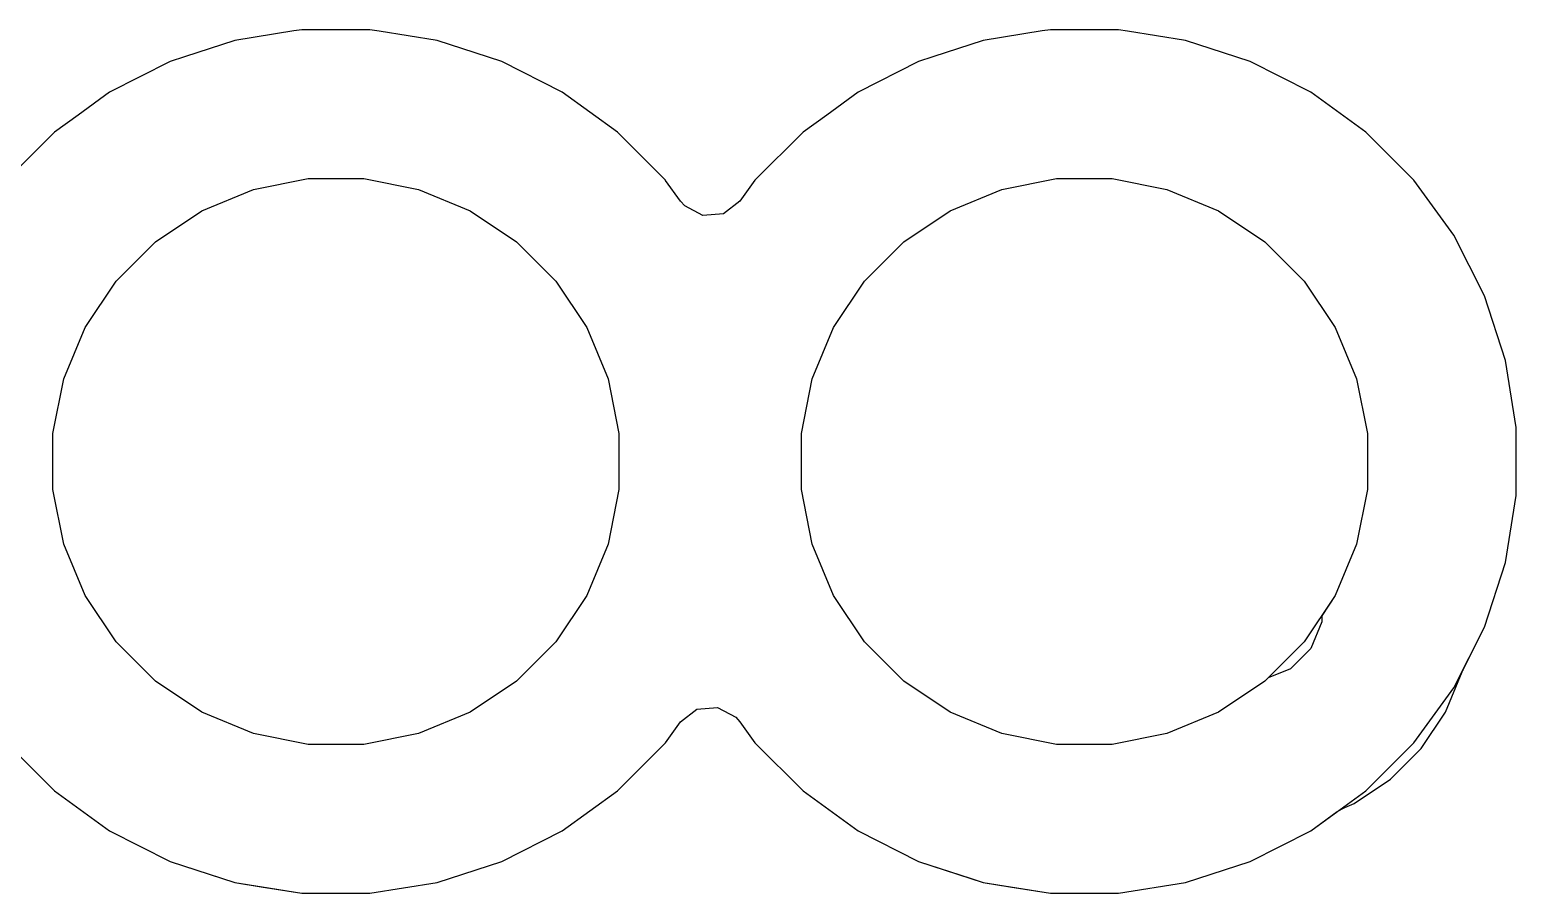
# Model space of a CAD drawing. Header units: inches. Extents: x 6.57 to 9.79, y -8.72 to -3.17.
# Drawn here: x 8.5378 to 8.7364, y -5.2852 to -5.1698 of the extents above; entities that cross this region are included whole.
import ezdxf

# ---------------------------------------------------------------- set-up
doc = ezdxf.new("R2010")
doc.units = ezdxf.units.IN
doc.header["$MEASUREMENT"] = 0
doc.layers.add('B.Cu', color=153, linetype='CONTINUOUS', true_color=0x4d7fc4)

msp = doc.modelspace()

# ---------------------------------------------------------------- linework, layer by layer
at = {"layer": 'B.Cu', "linetype": 'CONTINUOUS'}
for p, q in [((8.5731, -5.16997), (8.56521, -5.17122)), ((8.5731, -5.16997), (8.56521, -5.17122)), ((8.5731, -5.16997), (8.56521, -5.17122)), ((8.5731, -5.16997), (8.56521, -5.17122)), ((8.57418, -5.1698), (8.5731, -5.16997)), ((8.57418, -5.1698), (8.5731, -5.16997)), ((8.57418, -5.1698), (8.5731, -5.16997)), ((8.57418, -5.1698), (8.5731, -5.16997)), ((8.58326, -5.1698), (8.57418, -5.1698)), ((8.58326, -5.1698), (8.57418, -5.1698)), ((8.58326, -5.1698), (8.57418, -5.1698)), ((8.58326, -5.1698), (8.57418, -5.1698)), ((8.58449, -5.16999), (8.58326, -5.1698)), ((8.58449, -5.16999), (8.58326, -5.1698)), ((8.58449, -5.16999), (8.58326, -5.1698)), ((8.58449, -5.16999), (8.58326, -5.1698)), ((8.59224, -5.17122), (8.58449, -5.16999)), ((8.59224, -5.17122), (8.58449, -5.16999)), ((8.59224, -5.17122), (8.58449, -5.16999)), ((8.59224, -5.17122), (8.58449, -5.16999)), ((8.6731, -5.16997), (8.66521, -5.17122)), ((8.6731, -5.16997), (8.66521, -5.17122)), ((8.6731, -5.16997), (8.66521, -5.17122)), ((8.6731, -5.16997), (8.66521, -5.17122)), ((8.67418, -5.1698), (8.6731, -5.16997)), ((8.67418, -5.1698), (8.6731, -5.16997)), ((8.67418, -5.1698), (8.6731, -5.16997)), ((8.67418, -5.1698), (8.6731, -5.16997)), ((8.68326, -5.1698), (8.67418, -5.1698)), ((8.68326, -5.1698), (8.67418, -5.1698)), ((8.68326, -5.1698), (8.67418, -5.1698)), ((8.68326, -5.1698), (8.67418, -5.1698)), ((8.68449, -5.16999), (8.68326, -5.1698)), ((8.68449, -5.16999), (8.68326, -5.1698)), ((8.68449, -5.16999), (8.68326, -5.1698)), ((8.68449, -5.16999), (8.68326, -5.1698)), ((8.69224, -5.17122), (8.68449, -5.16999)), ((8.69224, -5.17122), (8.68449, -5.16999)), ((8.69224, -5.17122), (8.68449, -5.16999)), ((8.69224, -5.17122), (8.68449, -5.16999)), ((8.56521, -5.17122), (8.55848, -5.17341)), ((8.56521, -5.17122), (8.55848, -5.17341)), ((8.56521, -5.17122), (8.55848, -5.17341)), ((8.56521, -5.17122), (8.55848, -5.17341)), ((8.59732, -5.17287), (8.59224, -5.17122)), ((8.59732, -5.17287), (8.59224, -5.17122)), ((8.59732, -5.17287), (8.59224, -5.17122)), ((8.59732, -5.17287), (8.59224, -5.17122)), ((8.66521, -5.17122), (8.65848, -5.17341)), ((8.66521, -5.17122), (8.65848, -5.17341)), ((8.66521, -5.17122), (8.65848, -5.17341)), ((8.66521, -5.17122), (8.65848, -5.17341)), ((8.69732, -5.17287), (8.69224, -5.17122)), ((8.69732, -5.17287), (8.69224, -5.17122)), ((8.69732, -5.17287), (8.69224, -5.17122)), ((8.69732, -5.17287), (8.69224, -5.17122)), ((8.55657, -5.17403), (8.54848, -5.17815)), ((8.55657, -5.17403), (8.54848, -5.17815)), ((8.55657, -5.17403), (8.54848, -5.17815)), ((8.55657, -5.17403), (8.54848, -5.17815)), ((8.55848, -5.17341), (8.55657, -5.17403)), ((8.55848, -5.17341), (8.55657, -5.17403)), ((8.55848, -5.17341), (8.55657, -5.17403)), ((8.55848, -5.17341), (8.55657, -5.17403)), ((8.55657, -5.17403), (8.55657, -5.17403)), ((8.55657, -5.17403), (8.55657, -5.17403)), ((8.55657, -5.17403), (8.55657, -5.17403)), ((8.55657, -5.17403), (8.55657, -5.17403)), ((8.55657, -5.17403), (8.55657, -5.17403)), ((8.55657, -5.17403), (8.55657, -5.17403)), ((8.55657, -5.17403), (8.55657, -5.17403)), ((8.55657, -5.17403), (8.55657, -5.17403)), ((8.60087, -5.17403), (8.59732, -5.17287)), ((8.60087, -5.17403), (8.59732, -5.17287)), ((8.60087, -5.17403), (8.59732, -5.17287)), ((8.60087, -5.17403), (8.59732, -5.17287)), ((8.60897, -5.17815), (8.60087, -5.17403)), ((8.60897, -5.17815), (8.60087, -5.17403)), ((8.60897, -5.17815), (8.60087, -5.17403)), ((8.60897, -5.17815), (8.60087, -5.17403)), ((8.65657, -5.17403), (8.64848, -5.17815)), ((8.65657, -5.17403), (8.64848, -5.17815)), ((8.65657, -5.17403), (8.64848, -5.17815)), ((8.65657, -5.17403), (8.64848, -5.17815)), ((8.65848, -5.17341), (8.65657, -5.17403)), ((8.65848, -5.17341), (8.65657, -5.17403)), ((8.65848, -5.17341), (8.65657, -5.17403)), ((8.65848, -5.17341), (8.65657, -5.17403)), ((8.65657, -5.17403), (8.65657, -5.17403)), ((8.65657, -5.17403), (8.65657, -5.17403)), ((8.65657, -5.17403), (8.65657, -5.17403)), ((8.65657, -5.17403), (8.65657, -5.17403)), ((8.65657, -5.17403), (8.65657, -5.17403)), ((8.65657, -5.17403), (8.65657, -5.17403)), ((8.65657, -5.17403), (8.65657, -5.17403)), ((8.65657, -5.17403), (8.65657, -5.17403)), ((8.70087, -5.17403), (8.69732, -5.17287)), ((8.70087, -5.17403), (8.69732, -5.17287)), ((8.70087, -5.17403), (8.69732, -5.17287)), ((8.70087, -5.17403), (8.69732, -5.17287)), ((8.70897, -5.17815), (8.70087, -5.17403)), ((8.70897, -5.17815), (8.70087, -5.17403)), ((8.70897, -5.17815), (8.70087, -5.17403)), ((8.70897, -5.17815), (8.70087, -5.17403)), ((8.54848, -5.17815), (8.54429, -5.1812)), ((8.54848, -5.17815), (8.54429, -5.1812)), ((8.54848, -5.17815), (8.54429, -5.1812)), ((8.54848, -5.17815), (8.54429, -5.1812)), ((8.61632, -5.18349), (8.60897, -5.17815)), ((8.61632, -5.18349), (8.60897, -5.17815)), ((8.61632, -5.18349), (8.60897, -5.17815)), ((8.61632, -5.18349), (8.60897, -5.17815)), ((8.64848, -5.17815), (8.64429, -5.1812)), ((8.64848, -5.17815), (8.64429, -5.1812)), ((8.64848, -5.17815), (8.64429, -5.1812)), ((8.64848, -5.17815), (8.64429, -5.1812)), ((8.71632, -5.18349), (8.70897, -5.17815)), ((8.71632, -5.18349), (8.70897, -5.17815)), ((8.71632, -5.18349), (8.70897, -5.17815)), ((8.71632, -5.18349), (8.70897, -5.17815)), ((8.54429, -5.1812), (8.54113, -5.18349)), ((8.54429, -5.1812), (8.54113, -5.18349)), ((8.54429, -5.1812), (8.54113, -5.18349)), ((8.54429, -5.1812), (8.54113, -5.18349)), ((8.64429, -5.1812), (8.64113, -5.18349)), ((8.64429, -5.1812), (8.64113, -5.18349)), ((8.64429, -5.1812), (8.64113, -5.18349)), ((8.64429, -5.1812), (8.64113, -5.18349)), ((8.54113, -5.18349), (8.53471, -5.18991)), ((8.54113, -5.18349), (8.53471, -5.18991)), ((8.54113, -5.18349), (8.53471, -5.18991)), ((8.54113, -5.18349), (8.53471, -5.18991)), ((8.54113, -5.18349), (8.54113, -5.18349)), ((8.54113, -5.18349), (8.54113, -5.18349)), ((8.54113, -5.18349), (8.54113, -5.18349)), ((8.54113, -5.18349), (8.54113, -5.18349)), ((8.54113, -5.18349), (8.54113, -5.18349)), ((8.54113, -5.18349), (8.54113, -5.18349)), ((8.54113, -5.18349), (8.54113, -5.18349)), ((8.54113, -5.18349), (8.54113, -5.18349)), ((8.62274, -5.18991), (8.61632, -5.18349)), ((8.62274, -5.18991), (8.61632, -5.18349)), ((8.62274, -5.18991), (8.61632, -5.18349)), ((8.62274, -5.18991), (8.61632, -5.18349)), ((8.64113, -5.18349), (8.63471, -5.18991)), ((8.64113, -5.18349), (8.63471, -5.18991)), ((8.64113, -5.18349), (8.63471, -5.18991)), ((8.64113, -5.18349), (8.63471, -5.18991)), ((8.64113, -5.18349), (8.64113, -5.18349)), ((8.64113, -5.18349), (8.64113, -5.18349)), ((8.64113, -5.18349), (8.64113, -5.18349)), ((8.64113, -5.18349), (8.64113, -5.18349)), ((8.64113, -5.18349), (8.64113, -5.18349)), ((8.64113, -5.18349), (8.64113, -5.18349)), ((8.64113, -5.18349), (8.64113, -5.18349)), ((8.64113, -5.18349), (8.64113, -5.18349)), ((8.72274, -5.18991), (8.71632, -5.18349)), ((8.72274, -5.18991), (8.71632, -5.18349)), ((8.72274, -5.18991), (8.71632, -5.18349)), ((8.72274, -5.18991), (8.71632, -5.18349)), ((8.56769, -5.19114), (8.575, -5.18969)), ((8.56769, -5.19114), (8.575, -5.18969)), ((8.56769, -5.19114), (8.575, -5.18969)), ((8.56769, -5.19114), (8.575, -5.18969)), ((8.575, -5.18969), (8.58245, -5.18969)), ((8.575, -5.18969), (8.58245, -5.18969)), ((8.575, -5.18969), (8.58245, -5.18969)), ((8.575, -5.18969), (8.58245, -5.18969)), ((8.58245, -5.18969), (8.58975, -5.19114)), ((8.58245, -5.18969), (8.58975, -5.19114)), ((8.58245, -5.18969), (8.58975, -5.19114)), ((8.58245, -5.18969), (8.58975, -5.19114)), ((8.62275, -5.18993), (8.62274, -5.18991)), ((8.62275, -5.18993), (8.62274, -5.18991)), ((8.62275, -5.18993), (8.62274, -5.18991)), ((8.62275, -5.18993), (8.62274, -5.18991)), ((8.62477, -5.19271), (8.62275, -5.18993)), ((8.62477, -5.19271), (8.62275, -5.18993)), ((8.62477, -5.19271), (8.62275, -5.18993)), ((8.62477, -5.19271), (8.62275, -5.18993)), ((8.63471, -5.18991), (8.63267, -5.19271)), ((8.63471, -5.18991), (8.63267, -5.19271)), ((8.63471, -5.18991), (8.63267, -5.19271)), ((8.63471, -5.18991), (8.63267, -5.19271)), ((8.66769, -5.19114), (8.675, -5.18969)), ((8.66769, -5.19114), (8.675, -5.18969)), ((8.66769, -5.19114), (8.675, -5.18969)), ((8.66769, -5.19114), (8.675, -5.18969)), ((8.675, -5.18969), (8.68245, -5.18969)), ((8.675, -5.18969), (8.68245, -5.18969)), ((8.675, -5.18969), (8.68245, -5.18969)), ((8.675, -5.18969), (8.68245, -5.18969)), ((8.68245, -5.18969), (8.68975, -5.19114)), ((8.68245, -5.18969), (8.68975, -5.19114)), ((8.68245, -5.18969), (8.68975, -5.19114)), ((8.68245, -5.18969), (8.68975, -5.19114)), ((8.72808, -5.19726), (8.72274, -5.18991)), ((8.72808, -5.19726), (8.72274, -5.18991)), ((8.72808, -5.19726), (8.72274, -5.18991)), ((8.72808, -5.19726), (8.72274, -5.18991)), ((8.56081, -5.19399), (8.56769, -5.19114)), ((8.56081, -5.19399), (8.56769, -5.19114)), ((8.56081, -5.19399), (8.56769, -5.19114)), ((8.56081, -5.19399), (8.56769, -5.19114)), ((8.58975, -5.19114), (8.59664, -5.19399)), ((8.58975, -5.19114), (8.59664, -5.19399)), ((8.58975, -5.19114), (8.59664, -5.19399)), ((8.58975, -5.19114), (8.59664, -5.19399)), ((8.66081, -5.19399), (8.66769, -5.19114)), ((8.66081, -5.19399), (8.66769, -5.19114)), ((8.66081, -5.19399), (8.66769, -5.19114)), ((8.66081, -5.19399), (8.66769, -5.19114)), ((8.68975, -5.19114), (8.69664, -5.19399)), ((8.68975, -5.19114), (8.69664, -5.19399)), ((8.68975, -5.19114), (8.69664, -5.19399)), ((8.68975, -5.19114), (8.69664, -5.19399)), ((8.62532, -5.19335), (8.62477, -5.19271)), ((8.62532, -5.19335), (8.62477, -5.19271)), ((8.62532, -5.19335), (8.62477, -5.19271)), ((8.62532, -5.19335), (8.62477, -5.19271)), ((8.62775, -5.19463), (8.62532, -5.19335)), ((8.62775, -5.19463), (8.62532, -5.19335)), ((8.62775, -5.19463), (8.62532, -5.19335)), ((8.62775, -5.19463), (8.62532, -5.19335)), ((8.63267, -5.19271), (8.63049, -5.19439)), ((8.63267, -5.19271), (8.63049, -5.19439)), ((8.63267, -5.19271), (8.63049, -5.19439)), ((8.63267, -5.19271), (8.63049, -5.19439)), ((8.55462, -5.19813), (8.56081, -5.19399)), ((8.55462, -5.19813), (8.56081, -5.19399)), ((8.55462, -5.19813), (8.56081, -5.19399)), ((8.55462, -5.19813), (8.56081, -5.19399)), ((8.59664, -5.19399), (8.60283, -5.19813)), ((8.59664, -5.19399), (8.60283, -5.19813)), ((8.59664, -5.19399), (8.60283, -5.19813)), ((8.59664, -5.19399), (8.60283, -5.19813)), ((8.63049, -5.19439), (8.62775, -5.19463)), ((8.63049, -5.19439), (8.62775, -5.19463)), ((8.63049, -5.19439), (8.62775, -5.19463)), ((8.63049, -5.19439), (8.62775, -5.19463)), ((8.65462, -5.19813), (8.66081, -5.19399)), ((8.65462, -5.19813), (8.66081, -5.19399)), ((8.65462, -5.19813), (8.66081, -5.19399)), ((8.65462, -5.19813), (8.66081, -5.19399)), ((8.69664, -5.19399), (8.70283, -5.19813)), ((8.69664, -5.19399), (8.70283, -5.19813)), ((8.69664, -5.19399), (8.70283, -5.19813)), ((8.69664, -5.19399), (8.70283, -5.19813)), ((8.7322, -5.20535), (8.72808, -5.19726)), ((8.7322, -5.20535), (8.72808, -5.19726)), ((8.7322, -5.20535), (8.72808, -5.19726)), ((8.7322, -5.20535), (8.72808, -5.19726)), ((8.54935, -5.2034), (8.55462, -5.19813)), ((8.54935, -5.2034), (8.55462, -5.19813)), ((8.54935, -5.2034), (8.55462, -5.19813)), ((8.54935, -5.2034), (8.55462, -5.19813)), ((8.60283, -5.19813), (8.6081, -5.2034)), ((8.60283, -5.19813), (8.6081, -5.2034)), ((8.60283, -5.19813), (8.6081, -5.2034)), ((8.60283, -5.19813), (8.6081, -5.2034)), ((8.64935, -5.2034), (8.65462, -5.19813)), ((8.64935, -5.2034), (8.65462, -5.19813)), ((8.64935, -5.2034), (8.65462, -5.19813)), ((8.64935, -5.2034), (8.65462, -5.19813)), ((8.70283, -5.19813), (8.7081, -5.2034)), ((8.70283, -5.19813), (8.7081, -5.2034)), ((8.70283, -5.19813), (8.7081, -5.2034)), ((8.70283, -5.19813), (8.7081, -5.2034)), ((8.54521, -5.20959), (8.54935, -5.2034)), ((8.54521, -5.20959), (8.54935, -5.2034)), ((8.54521, -5.20959), (8.54935, -5.2034)), ((8.54521, -5.20959), (8.54935, -5.2034)), ((8.6081, -5.2034), (8.61224, -5.20959)), ((8.6081, -5.2034), (8.61224, -5.20959)), ((8.6081, -5.2034), (8.61224, -5.20959)), ((8.6081, -5.2034), (8.61224, -5.20959)), ((8.64521, -5.20959), (8.64935, -5.2034)), ((8.64521, -5.20959), (8.64935, -5.2034)), ((8.64521, -5.20959), (8.64935, -5.2034)), ((8.64521, -5.20959), (8.64935, -5.2034)), ((8.7081, -5.2034), (8.71224, -5.20959)), ((8.7081, -5.2034), (8.71224, -5.20959)), ((8.7081, -5.2034), (8.71224, -5.20959)), ((8.7081, -5.2034), (8.71224, -5.20959)), ((8.73501, -5.21399), (8.7322, -5.20535)), ((8.73501, -5.21399), (8.7322, -5.20535)), ((8.73501, -5.21399), (8.7322, -5.20535)), ((8.73501, -5.21399), (8.7322, -5.20535)), ((8.54236, -5.21647), (8.54521, -5.20959)), ((8.54236, -5.21647), (8.54521, -5.20959)), ((8.54236, -5.21647), (8.54521, -5.20959)), ((8.54236, -5.21647), (8.54521, -5.20959)), ((8.61224, -5.20959), (8.61509, -5.21647)), ((8.61224, -5.20959), (8.61509, -5.21647)), ((8.61224, -5.20959), (8.61509, -5.21647)), ((8.61224, -5.20959), (8.61509, -5.21647)), ((8.64236, -5.21647), (8.64521, -5.20959)), ((8.64236, -5.21647), (8.64521, -5.20959)), ((8.64236, -5.21647), (8.64521, -5.20959)), ((8.64236, -5.21647), (8.64521, -5.20959)), ((8.71224, -5.20959), (8.71509, -5.21647)), ((8.71224, -5.20959), (8.71509, -5.21647)), ((8.71224, -5.20959), (8.71509, -5.21647)), ((8.71224, -5.20959), (8.71509, -5.21647)), ((8.73643, -5.22296), (8.73501, -5.21399)), ((8.73643, -5.22296), (8.73501, -5.21399)), ((8.73643, -5.22296), (8.73501, -5.21399)), ((8.73643, -5.22296), (8.73501, -5.21399)), ((8.54091, -5.22378), (8.54236, -5.21647)), ((8.54091, -5.22378), (8.54236, -5.21647)), ((8.54091, -5.22378), (8.54236, -5.21647)), ((8.54091, -5.22378), (8.54236, -5.21647)), ((8.61509, -5.21647), (8.61654, -5.22378)), ((8.61509, -5.21647), (8.61654, -5.22378)), ((8.61509, -5.21647), (8.61654, -5.22378)), ((8.61509, -5.21647), (8.61654, -5.22378)), ((8.64091, -5.22378), (8.64236, -5.21647)), ((8.64091, -5.22378), (8.64236, -5.21647)), ((8.64091, -5.22378), (8.64236, -5.21647)), ((8.64091, -5.22378), (8.64236, -5.21647)), ((8.71509, -5.21647), (8.71654, -5.22378)), ((8.71509, -5.21647), (8.71654, -5.22378)), ((8.71509, -5.21647), (8.71654, -5.22378)), ((8.71509, -5.21647), (8.71654, -5.22378)), ((8.73643, -5.23205), (8.73643, -5.22296)), ((8.73643, -5.23205), (8.73643, -5.22296)), ((8.73643, -5.23205), (8.73643, -5.22296)), ((8.73643, -5.23205), (8.73643, -5.22296)), ((8.54091, -5.23123), (8.54091, -5.22378)), ((8.54091, -5.23123), (8.54091, -5.22378)), ((8.54091, -5.23123), (8.54091, -5.22378)), ((8.54091, -5.23123), (8.54091, -5.22378)), ((8.61654, -5.22378), (8.61654, -5.23123)), ((8.61654, -5.22378), (8.61654, -5.23123)), ((8.61654, -5.22378), (8.61654, -5.23123)), ((8.61654, -5.22378), (8.61654, -5.23123)), ((8.64091, -5.23123), (8.64091, -5.22378)), ((8.64091, -5.23123), (8.64091, -5.22378)), ((8.64091, -5.23123), (8.64091, -5.22378)), ((8.64091, -5.23123), (8.64091, -5.22378)), ((8.71654, -5.22378), (8.71654, -5.23123)), ((8.71654, -5.22378), (8.71654, -5.23123)), ((8.71654, -5.22378), (8.71654, -5.23123)), ((8.71654, -5.22378), (8.71654, -5.23123)), ((8.54236, -5.23854), (8.54091, -5.23123)), ((8.54236, -5.23854), (8.54091, -5.23123)), ((8.54236, -5.23854), (8.54091, -5.23123)), ((8.54236, -5.23854), (8.54091, -5.23123)), ((8.61654, -5.23123), (8.61509, -5.23854)), ((8.61654, -5.23123), (8.61509, -5.23854)), ((8.61654, -5.23123), (8.61509, -5.23854)), ((8.61654, -5.23123), (8.61509, -5.23854)), ((8.64236, -5.23854), (8.64091, -5.23123)), ((8.64236, -5.23854), (8.64091, -5.23123)), ((8.64236, -5.23854), (8.64091, -5.23123)), ((8.64236, -5.23854), (8.64091, -5.23123)), ((8.71654, -5.23123), (8.71509, -5.23854)), ((8.71654, -5.23123), (8.71509, -5.23854)), ((8.71654, -5.23123), (8.71509, -5.23854)), ((8.71654, -5.23123), (8.71509, -5.23854)), ((8.73501, -5.24102), (8.73643, -5.23205)), ((8.73501, -5.24102), (8.73643, -5.23205)), ((8.73501, -5.24102), (8.73643, -5.23205)), ((8.73501, -5.24102), (8.73643, -5.23205)), ((8.54521, -5.24542), (8.54236, -5.23854)), ((8.54521, -5.24542), (8.54236, -5.23854)), ((8.54521, -5.24542), (8.54236, -5.23854)), ((8.54521, -5.24542), (8.54236, -5.23854)), ((8.61509, -5.23854), (8.61224, -5.24542)), ((8.61509, -5.23854), (8.61224, -5.24542)), ((8.61509, -5.23854), (8.61224, -5.24542)), ((8.61509, -5.23854), (8.61224, -5.24542)), ((8.64521, -5.24542), (8.64236, -5.23854)), ((8.64521, -5.24542), (8.64236, -5.23854)), ((8.64521, -5.24542), (8.64236, -5.23854)), ((8.64521, -5.24542), (8.64236, -5.23854)), ((8.71509, -5.23854), (8.71224, -5.24542)), ((8.71509, -5.23854), (8.71224, -5.24542)), ((8.71509, -5.23854), (8.71224, -5.24542)), ((8.71509, -5.23854), (8.71224, -5.24542)), ((8.7322, -5.24966), (8.73501, -5.24102)), ((8.7322, -5.24966), (8.73501, -5.24102)), ((8.7322, -5.24966), (8.73501, -5.24102)), ((8.7322, -5.24966), (8.73501, -5.24102)), ((8.54935, -5.25161), (8.54521, -5.24542)), ((8.54935, -5.25161), (8.54521, -5.24542)), ((8.54935, -5.25161), (8.54521, -5.24542)), ((8.54935, -5.25161), (8.54521, -5.24542)), ((8.61224, -5.24542), (8.6081, -5.25161)), ((8.61224, -5.24542), (8.6081, -5.25161)), ((8.61224, -5.24542), (8.6081, -5.25161)), ((8.61224, -5.24542), (8.6081, -5.25161)), ((8.64935, -5.25161), (8.64521, -5.24542)), ((8.64935, -5.25161), (8.64521, -5.24542)), ((8.64935, -5.25161), (8.64521, -5.24542)), ((8.64935, -5.25161), (8.64521, -5.24542)), ((8.71224, -5.24542), (8.7081, -5.25161)), ((8.71224, -5.24542), (8.7081, -5.25161)), ((8.71224, -5.24542), (8.71044, -5.24811)), ((8.71224, -5.24542), (8.71044, -5.24811)), ((8.71044, -5.24894), (8.70897, -5.25248)), ((8.71044, -5.24894), (8.70897, -5.25248)), ((8.71044, -5.24811), (8.71044, -5.24894)), ((8.71044, -5.24811), (8.71044, -5.24894)), ((8.72808, -5.25775), (8.7322, -5.24966)), ((8.72808, -5.25775), (8.7322, -5.24966)), ((8.72946, -5.25503), (8.7322, -5.24966)), ((8.72946, -5.25503), (8.7322, -5.24966)), ((8.7322, -5.24966), (8.7322, -5.24966)), ((8.7322, -5.24966), (8.7322, -5.24966)), ((8.7322, -5.24966), (8.7322, -5.24966)), ((8.7322, -5.24966), (8.7322, -5.24966)), ((8.55462, -5.25688), (8.54935, -5.25161)), ((8.55462, -5.25688), (8.54935, -5.25161)), ((8.55462, -5.25688), (8.54935, -5.25161)), ((8.55462, -5.25688), (8.54935, -5.25161)), ((8.6081, -5.25161), (8.60283, -5.25688)), ((8.6081, -5.25161), (8.60283, -5.25688)), ((8.6081, -5.25161), (8.60283, -5.25688)), ((8.6081, -5.25161), (8.60283, -5.25688)), ((8.65462, -5.25688), (8.64935, -5.25161)), ((8.65462, -5.25688), (8.64935, -5.25161)), ((8.65462, -5.25688), (8.64935, -5.25161)), ((8.65462, -5.25688), (8.64935, -5.25161)), ((8.7081, -5.25161), (8.70283, -5.25688)), ((8.7081, -5.25161), (8.70283, -5.25688)), ((8.70897, -5.25248), (8.70626, -5.2552)), ((8.70897, -5.25248), (8.70626, -5.2552)), ((8.70626, -5.2552), (8.70328, -5.25643)), ((8.70626, -5.2552), (8.70328, -5.25643)), ((8.7292, -5.25563), (8.72929, -5.25541)), ((8.7292, -5.25563), (8.72929, -5.25541)), ((8.72929, -5.25541), (8.72931, -5.25542)), ((8.72929, -5.25541), (8.72931, -5.25542)), ((8.72931, -5.25542), (8.72946, -5.25503)), ((8.72931, -5.25542), (8.72946, -5.25503)), ((8.56081, -5.26102), (8.55462, -5.25688)), ((8.56081, -5.26102), (8.55462, -5.25688)), ((8.56081, -5.26102), (8.55462, -5.25688)), ((8.56081, -5.26102), (8.55462, -5.25688)), ((8.60283, -5.25688), (8.59664, -5.26102)), ((8.60283, -5.25688), (8.59664, -5.26102)), ((8.60283, -5.25688), (8.59664, -5.26102)), ((8.60283, -5.25688), (8.59664, -5.26102)), ((8.66081, -5.26102), (8.65462, -5.25688)), ((8.66081, -5.26102), (8.65462, -5.25688)), ((8.66081, -5.26102), (8.65462, -5.25688)), ((8.66081, -5.26102), (8.65462, -5.25688)), ((8.70283, -5.25688), (8.69664, -5.26102)), ((8.70283, -5.25688), (8.69664, -5.26102)), ((8.70283, -5.25688), (8.69664, -5.26102)), ((8.70283, -5.25688), (8.69664, -5.26102)), ((8.70328, -5.25643), (8.70283, -5.25688)), ((8.70328, -5.25643), (8.70283, -5.25688)), ((8.72697, -5.26101), (8.7292, -5.25563)), ((8.72697, -5.26101), (8.7292, -5.25563)), ((8.7292, -5.25563), (8.7292, -5.25563)), ((8.7292, -5.25563), (8.7292, -5.25563)), ((8.72274, -5.2651), (8.72808, -5.25775)), ((8.72274, -5.2651), (8.72808, -5.25775)), ((8.56769, -5.26387), (8.56081, -5.26102)), ((8.56769, -5.26387), (8.56081, -5.26102)), ((8.56769, -5.26387), (8.56081, -5.26102)), ((8.56769, -5.26387), (8.56081, -5.26102)), ((8.59664, -5.26102), (8.58975, -5.26387)), ((8.59664, -5.26102), (8.58975, -5.26387)), ((8.59664, -5.26102), (8.58975, -5.26387)), ((8.59664, -5.26102), (8.58975, -5.26387)), ((8.62477, -5.26229), (8.62695, -5.26062)), ((8.62477, -5.26229), (8.62695, -5.26062)), ((8.62477, -5.26229), (8.62695, -5.26062)), ((8.62477, -5.26229), (8.62695, -5.26062)), ((8.62695, -5.26062), (8.62969, -5.26038)), ((8.62695, -5.26062), (8.62969, -5.26038)), ((8.62695, -5.26062), (8.62969, -5.26038)), ((8.62695, -5.26062), (8.62969, -5.26038)), ((8.62969, -5.26038), (8.63213, -5.26166)), ((8.62969, -5.26038), (8.63213, -5.26166)), ((8.62969, -5.26038), (8.63213, -5.26166)), ((8.62969, -5.26038), (8.63213, -5.26166)), ((8.66769, -5.26387), (8.66081, -5.26102)), ((8.66769, -5.26387), (8.66081, -5.26102)), ((8.66769, -5.26387), (8.66081, -5.26102)), ((8.66769, -5.26387), (8.66081, -5.26102)), ((8.69664, -5.26102), (8.68975, -5.26387)), ((8.69664, -5.26102), (8.68975, -5.26387)), ((8.69664, -5.26102), (8.68975, -5.26387)), ((8.69664, -5.26102), (8.68975, -5.26387)), ((8.72374, -5.26585), (8.72697, -5.26101)), ((8.72374, -5.26585), (8.72697, -5.26101)), ((8.62274, -5.2651), (8.62477, -5.26229)), ((8.62274, -5.2651), (8.62477, -5.26229)), ((8.62274, -5.2651), (8.62477, -5.26229)), ((8.62274, -5.2651), (8.62477, -5.26229)), ((8.63213, -5.26166), (8.63267, -5.26229)), ((8.63213, -5.26166), (8.63267, -5.26229)), ((8.63213, -5.26166), (8.63267, -5.26229)), ((8.63213, -5.26166), (8.63267, -5.26229)), ((8.63267, -5.26229), (8.63471, -5.2651)), ((8.63267, -5.26229), (8.63471, -5.2651)), ((8.63267, -5.26229), (8.63471, -5.2651)), ((8.63267, -5.26229), (8.63471, -5.2651)), ((8.53471, -5.2651), (8.54113, -5.27152)), ((8.53471, -5.2651), (8.54113, -5.27152)), ((8.53471, -5.2651), (8.54113, -5.27152)), ((8.53471, -5.2651), (8.54113, -5.27152)), ((8.575, -5.26532), (8.56769, -5.26387)), ((8.575, -5.26532), (8.56769, -5.26387)), ((8.575, -5.26532), (8.56769, -5.26387)), ((8.575, -5.26532), (8.56769, -5.26387)), ((8.58245, -5.26532), (8.575, -5.26532)), ((8.58245, -5.26532), (8.575, -5.26532)), ((8.58245, -5.26532), (8.575, -5.26532)), ((8.58245, -5.26532), (8.575, -5.26532)), ((8.58975, -5.26387), (8.58245, -5.26532)), ((8.58975, -5.26387), (8.58245, -5.26532)), ((8.58975, -5.26387), (8.58245, -5.26532)), ((8.58975, -5.26387), (8.58245, -5.26532)), ((8.61632, -5.27152), (8.62274, -5.2651)), ((8.61632, -5.27152), (8.62274, -5.2651)), ((8.61632, -5.27152), (8.62274, -5.2651)), ((8.61632, -5.27152), (8.62274, -5.2651)), ((8.63471, -5.2651), (8.64113, -5.27152)), ((8.63471, -5.2651), (8.64113, -5.27152)), ((8.63471, -5.2651), (8.64113, -5.27152)), ((8.63471, -5.2651), (8.64113, -5.27152)), ((8.675, -5.26532), (8.66769, -5.26387)), ((8.675, -5.26532), (8.66769, -5.26387)), ((8.675, -5.26532), (8.66769, -5.26387)), ((8.675, -5.26532), (8.66769, -5.26387)), ((8.68245, -5.26532), (8.675, -5.26532)), ((8.68245, -5.26532), (8.675, -5.26532)), ((8.68245, -5.26532), (8.675, -5.26532)), ((8.68245, -5.26532), (8.675, -5.26532)), ((8.68975, -5.26387), (8.68245, -5.26532)), ((8.68975, -5.26387), (8.68245, -5.26532)), ((8.68975, -5.26387), (8.68245, -5.26532)), ((8.68975, -5.26387), (8.68245, -5.26532)), ((8.71632, -5.27152), (8.72274, -5.2651)), ((8.71632, -5.27152), (8.72274, -5.2651)), ((8.71962, -5.26997), (8.72374, -5.26585)), ((8.71962, -5.26997), (8.72374, -5.26585)), ((8.71478, -5.2732), (8.71962, -5.26997)), ((8.71478, -5.2732), (8.71962, -5.26997)), ((8.54113, -5.27152), (8.54848, -5.27686)), ((8.54113, -5.27152), (8.54848, -5.27686)), ((8.54113, -5.27152), (8.54848, -5.27686)), ((8.54113, -5.27152), (8.54848, -5.27686)), ((8.60897, -5.27686), (8.61632, -5.27152)), ((8.60897, -5.27686), (8.61632, -5.27152)), ((8.60897, -5.27686), (8.61632, -5.27152)), ((8.60897, -5.27686), (8.61632, -5.27152)), ((8.64113, -5.27152), (8.64848, -5.27686)), ((8.64113, -5.27152), (8.64848, -5.27686)), ((8.64113, -5.27152), (8.64848, -5.27686)), ((8.64113, -5.27152), (8.64848, -5.27686)), ((8.70897, -5.27686), (8.71632, -5.27152)), ((8.70897, -5.27686), (8.71632, -5.27152)), ((8.7135, -5.27373), (8.71478, -5.2732)), ((8.7135, -5.27373), (8.71478, -5.2732)), ((8.71478, -5.2732), (8.71478, -5.2732)), ((8.71478, -5.2732), (8.71478, -5.2732)), ((8.71478, -5.2732), (8.71478, -5.2732)), ((8.71478, -5.2732), (8.71478, -5.2732)), ((8.70897, -5.27686), (8.7125, -5.27429)), ((8.70897, -5.27686), (8.7125, -5.27429)), ((8.7125, -5.27429), (8.7135, -5.27373)), ((8.7125, -5.27429), (8.7135, -5.27373)), ((8.54848, -5.27686), (8.55657, -5.28098)), ((8.54848, -5.27686), (8.55657, -5.28098)), ((8.54848, -5.27686), (8.55657, -5.28098)), ((8.54848, -5.27686), (8.55657, -5.28098)), ((8.60087, -5.28098), (8.60897, -5.27686)), ((8.60087, -5.28098), (8.60897, -5.27686)), ((8.60087, -5.28098), (8.60897, -5.27686)), ((8.60087, -5.28098), (8.60897, -5.27686)), ((8.64848, -5.27686), (8.65657, -5.28098)), ((8.64848, -5.27686), (8.65657, -5.28098)), ((8.64848, -5.27686), (8.65657, -5.28098)), ((8.64848, -5.27686), (8.65657, -5.28098)), ((8.70087, -5.28098), (8.70897, -5.27686)), ((8.70087, -5.28098), (8.70897, -5.27686)), ((8.70087, -5.28098), (8.70897, -5.27686)), ((8.70087, -5.28098), (8.70897, -5.27686)), ((8.55657, -5.28098), (8.56344, -5.28321)), ((8.55657, -5.28098), (8.56356, -5.28325)), ((8.55657, -5.28098), (8.56356, -5.28325)), ((8.55657, -5.28098), (8.56344, -5.28321)), ((8.59224, -5.28379), (8.60087, -5.28098)), ((8.59224, -5.28379), (8.60087, -5.28098)), ((8.59224, -5.28379), (8.60087, -5.28098)), ((8.59224, -5.28379), (8.60087, -5.28098)), ((8.65657, -5.28098), (8.66344, -5.28321)), ((8.65657, -5.28098), (8.66356, -5.28325)), ((8.65657, -5.28098), (8.66356, -5.28325)), ((8.65657, -5.28098), (8.66344, -5.28321)), ((8.69224, -5.28379), (8.70087, -5.28098)), ((8.69224, -5.28379), (8.70087, -5.28098)), ((8.69224, -5.28379), (8.70087, -5.28098)), ((8.69224, -5.28379), (8.70087, -5.28098)), ((8.56344, -5.28321), (8.56521, -5.28379)), ((8.56344, -5.28321), (8.56521, -5.28379)), ((8.56356, -5.28325), (8.56521, -5.28379)), ((8.56356, -5.28325), (8.56521, -5.28379)), ((8.66344, -5.28321), (8.66521, -5.28379)), ((8.66344, -5.28321), (8.66521, -5.28379)), ((8.66356, -5.28325), (8.66521, -5.28379)), ((8.66356, -5.28325), (8.66521, -5.28379)), ((8.56521, -5.28379), (8.5697, -5.2845)), ((8.56521, -5.28379), (8.56875, -5.28435)), ((8.56521, -5.28379), (8.56875, -5.28435)), ((8.56521, -5.28379), (8.56875, -5.28435)), ((8.56875, -5.28435), (8.57418, -5.28521)), ((8.56875, -5.28435), (8.57418, -5.28521)), ((8.56875, -5.28435), (8.57418, -5.28521)), ((8.5697, -5.2845), (8.57418, -5.28521)), ((8.57418, -5.28521), (8.57418, -5.28521)), ((8.57418, -5.28521), (8.58326, -5.28521)), ((8.57418, -5.28521), (8.57418, -5.28521)), ((8.57418, -5.28521), (8.58326, -5.28521)), ((8.57418, -5.28521), (8.57418, -5.28521)), ((8.57418, -5.28521), (8.58326, -5.28521)), ((8.57418, -5.28521), (8.57418, -5.28521)), ((8.57418, -5.28521), (8.58326, -5.28521)), ((8.58326, -5.28521), (8.59224, -5.28379)), ((8.58326, -5.28521), (8.59224, -5.28379)), ((8.58326, -5.28521), (8.59224, -5.28379)), ((8.58326, -5.28521), (8.59224, -5.28379)), ((8.58326, -5.28521), (8.58326, -5.28521)), ((8.58326, -5.28521), (8.58326, -5.28521)), ((8.58326, -5.28521), (8.58326, -5.28521)), ((8.58326, -5.28521), (8.58326, -5.28521)), ((8.66521, -5.28379), (8.6697, -5.2845)), ((8.66521, -5.28379), (8.66875, -5.28435)), ((8.66521, -5.28379), (8.66875, -5.28435)), ((8.66521, -5.28379), (8.66875, -5.28435)), ((8.66875, -5.28435), (8.67418, -5.28521)), ((8.66875, -5.28435), (8.67418, -5.28521)), ((8.66875, -5.28435), (8.67418, -5.28521)), ((8.6697, -5.2845), (8.67418, -5.28521)), ((8.67418, -5.28521), (8.67418, -5.28521)), ((8.67418, -5.28521), (8.68326, -5.28521)), ((8.67418, -5.28521), (8.67418, -5.28521)), ((8.67418, -5.28521), (8.68326, -5.28521)), ((8.67418, -5.28521), (8.67418, -5.28521)), ((8.67418, -5.28521), (8.68326, -5.28521)), ((8.67418, -5.28521), (8.67418, -5.28521)), ((8.67418, -5.28521), (8.68326, -5.28521)), ((8.68326, -5.28521), (8.69224, -5.28379)), ((8.68326, -5.28521), (8.69224, -5.28379)), ((8.68326, -5.28521), (8.69224, -5.28379)), ((8.68326, -5.28521), (8.69224, -5.28379)), ((8.68326, -5.28521), (8.68326, -5.28521)), ((8.68326, -5.28521), (8.68326, -5.28521)), ((8.68326, -5.28521), (8.68326, -5.28521)), ((8.68326, -5.28521), (8.68326, -5.28521))]:
    msp.add_line(p, q, dxfattribs=at)

doc.saveas('drawing.dxf')
